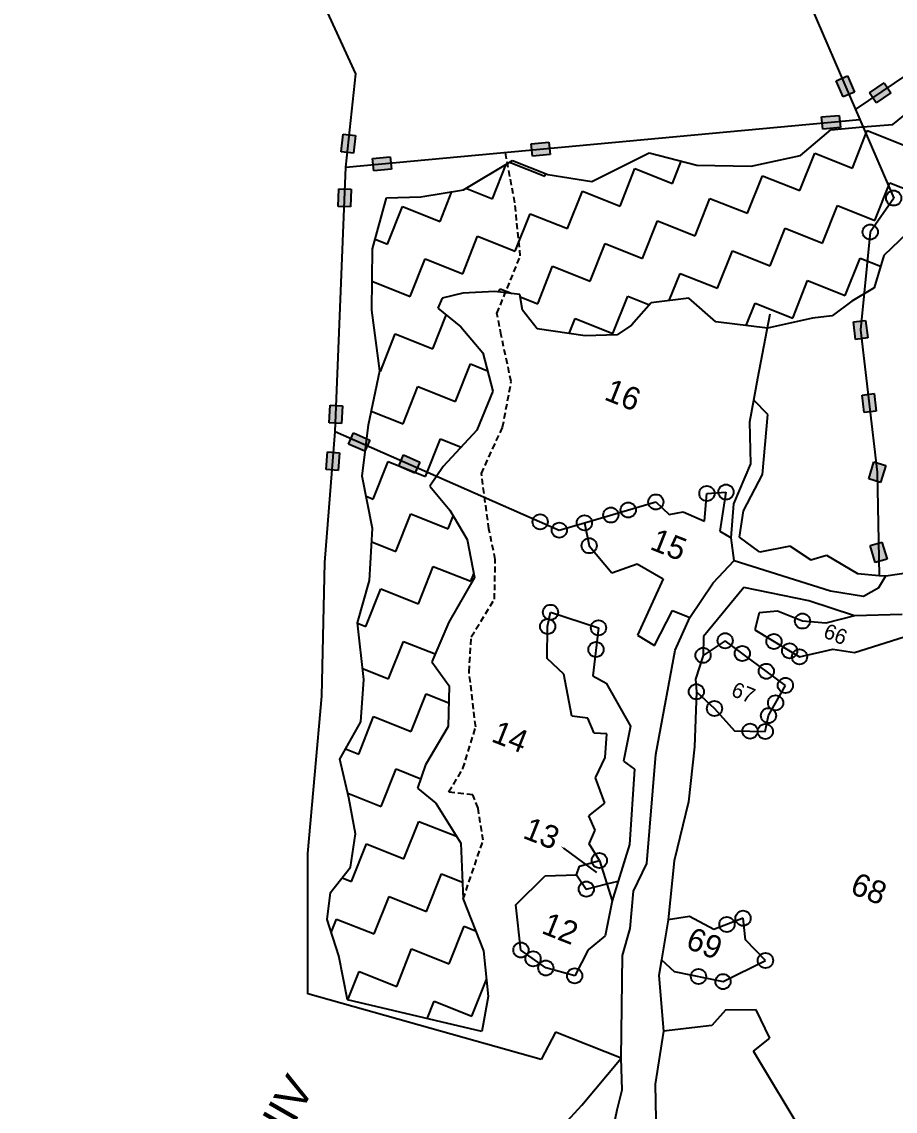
# Model space of a CAD drawing. Header units: metres. Extents: x 314619 to 317984, y 1901318 to 1905653.
# Drawn here: x 315232 to 315963, y 1903546 to 1904459 of the extents above; entities that cross this region are included whole.
import ezdxf

# ---------------------------------------------------------------- set-up
doc = ezdxf.new("R2010")
doc.units = ezdxf.units.M
doc.header["$MEASUREMENT"] = 0
doc.linetypes.add('DASHED', pattern=[0.75, 0.5, -0.25])
for name, color, linetype in [('LINE_FOOTPATH', 1, 'DASHED'), ('LINE_WATER', 4, 'Continuous'), ('POLY_HATCH', 12, 'Continuous'), ('POLY_PARCEL', 6, 'Continuous'), ('POLY_WATER', 4, 'Continuous'), ('TEXT_MAPOUT', 7, 'Continuous'), ('TEXT_PARCEL', 7, 'Continuous'), ('V_BOUND_LINE', 7, 'Continuous')]:
    doc.layers.add(name, color=color, linetype=linetype)
doc.styles.get("Standard").update_dxf_attribs({"font": 'arial.ttf'})
doc.styles.add('TEXT_MAP', font='')
doc.styles.get('TEXT_MAP').set_extended_font_data('Kruti Dev 050')

msp = doc.modelspace()

# ---------------------------------------------------------------- hatches: boundary and pattern name
for points in [[(315919.63, 1904395.71), (315929.05, 1904399.77), (315923.17, 1904413.38), (315913.76, 1904409.32)], [(315941.49, 1904399.3), (315947.22, 1904390.79), (315959.51, 1904399.08), (315953.78, 1904407.58)], [(315917.19, 1904370.11), (315916.25, 1904380.32), (315901.48, 1904378.96), (315902.43, 1904368.74)], [(315499.15, 1904349.69), (315509.35, 1904348.61), (315510.92, 1904363.35), (315500.72, 1904364.43)], [(315674.03, 1904347.58), (315673.08, 1904357.79), (315658.32, 1904356.42), (315659.26, 1904346.21)], [(315525.41, 1904344.11), (315526.36, 1904333.89), (315541.12, 1904335.26), (315540.17, 1904345.47)], [(315507.33, 1904318.38), (315497.09, 1904318.8), (315496.49, 1904303.98), (315506.74, 1904303.57)], [(315929.87, 1904192.66), (315940.06, 1904193.85), (315938.34, 1904208.58), (315928.15, 1904207.38)], [(315937.04, 1904131.36), (315947.23, 1904132.55), (315945.5, 1904147.28), (315935.32, 1904146.09)], [(315489.1, 1904122.87), (315499.34, 1904122.33), (315500.11, 1904137.14), (315489.87, 1904137.67)], [(315509.37, 1904114.37), (315505.23, 1904104.98), (315518.8, 1904099.01), (315522.93, 1904108.39)], [(315497.74, 1904097.72), (315487.52, 1904098.54), (315486.34, 1904083.76), (315496.56, 1904082.94)], [(315560.83, 1904080.5), (315564.96, 1904089.88), (315551.39, 1904095.86), (315547.26, 1904086.47)], [(315940.96, 1904075.9), (315950.76, 1904072.89), (315955.11, 1904087.06), (315945.31, 1904090.07)], [(315946.43, 1904005.76), (315956.25, 1904008.69), (315952.02, 1904022.9), (315942.19, 1904019.97)]]:
    msp.add_hatch(color=256).paths.add_polyline_path(points)

# ---------------------------------------------------------------- linework, layer by layer
for p, q in [((315913.76, 1904409.32), (315923.17, 1904413.38)), ((315919.63, 1904395.71), (315913.76, 1904409.32)), ((315923.17, 1904413.38), (315929.05, 1904399.77)), ((315941.49, 1904399.3), (315953.78, 1904407.58)), ((315953.78, 1904407.58), (315959.51, 1904399.08)), ((315929.05, 1904399.77), (315919.63, 1904395.71)), ((315947.22, 1904390.79), (315941.49, 1904399.3)), ((315959.51, 1904399.08), (315947.22, 1904390.79)), ((315901.48, 1904378.96), (315916.25, 1904380.32)), ((315902.43, 1904368.74), (315901.48, 1904378.96)), ((315916.25, 1904380.32), (315917.19, 1904370.11)), ((315499.15, 1904349.69), (315500.72, 1904364.43)), ((315500.72, 1904364.43), (315510.92, 1904363.35)), ((315917.19, 1904370.11), (315902.43, 1904368.74)), ((315510.92, 1904363.35), (315509.35, 1904348.61)), ((315658.32, 1904356.42), (315673.08, 1904357.79)), ((315659.26, 1904346.21), (315658.32, 1904356.42)), ((315673.08, 1904357.79), (315674.03, 1904347.58)), ((315509.35, 1904348.61), (315499.15, 1904349.69)), ((315525.41, 1904344.11), (315540.17, 1904345.47)), ((315540.17, 1904345.47), (315541.12, 1904335.26)), ((315674.03, 1904347.58), (315659.26, 1904346.21)), ((315526.36, 1904333.89), (315525.41, 1904344.11)), ((315541.12, 1904335.26), (315526.36, 1904333.89)), ((315496.49, 1904303.98), (315497.09, 1904318.8)), ((315497.09, 1904318.8), (315507.33, 1904318.38)), ((315507.33, 1904318.38), (315506.74, 1904303.57)), ((315506.74, 1904303.57), (315496.49, 1904303.98)), ((315928.15, 1904207.38), (315938.34, 1904208.58)), ((315938.34, 1904208.58), (315940.06, 1904193.85)), ((315929.87, 1904192.66), (315928.15, 1904207.38)), ((315940.06, 1904193.85), (315929.87, 1904192.66)), ((315935.32, 1904146.09), (315945.5, 1904147.28)), ((315937.04, 1904131.36), (315935.32, 1904146.09)), ((315945.5, 1904147.28), (315947.23, 1904132.55)), ((315489.1, 1904122.87), (315489.87, 1904137.67)), ((315489.87, 1904137.67), (315500.11, 1904137.14)), ((315500.11, 1904137.14), (315499.34, 1904122.33)), ((315947.23, 1904132.55), (315937.04, 1904131.36)), ((315499.34, 1904122.33), (315489.1, 1904122.87)), ((315505.23, 1904104.98), (315509.37, 1904114.37)), ((315509.37, 1904114.37), (315522.93, 1904108.39)), ((315522.93, 1904108.39), (315518.8, 1904099.01)), ((315518.8, 1904099.01), (315505.23, 1904104.98)), ((315486.34, 1904083.76), (315487.52, 1904098.54)), ((315487.52, 1904098.54), (315497.74, 1904097.72)), ((315497.74, 1904097.72), (315496.56, 1904082.94)), ((315547.26, 1904086.47), (315551.39, 1904095.86)), ((315551.39, 1904095.86), (315564.96, 1904089.88)), ((315564.96, 1904089.88), (315560.83, 1904080.5)), ((315940.96, 1904075.9), (315945.31, 1904090.07)), ((315945.31, 1904090.07), (315955.11, 1904087.06)), ((315496.56, 1904082.94), (315486.34, 1904083.76)), ((315560.83, 1904080.5), (315547.26, 1904086.47)), ((315955.11, 1904087.06), (315950.76, 1904072.89)), ((315950.76, 1904072.89), (315940.96, 1904075.9)), ((315942.19, 1904019.97), (315952.02, 1904022.9)), ((315946.43, 1904005.76), (315942.19, 1904019.97)), ((315952.02, 1904022.9), (315956.25, 1904008.69)), ((315956.25, 1904008.69), (315946.43, 1904005.76))]:
    msp.add_line(p, q)
msp.add_lwpolyline([(315685.3, 1903766.51), (315712.92, 1903746.17)])
for centre in [(315961.82, 1904311.04), (315942.19, 1904282.61), (315762.54, 1904056.55), (315805.39, 1904063.66), (315821.35, 1904064.85), (315739.49, 1904049.79), (315665.73, 1904039.9), (315702.76, 1904039.02), (315724.96, 1904045.53), (315681.74, 1904032.85), (315706.79, 1904019.88), (315674.42, 1903964.1), (315885.39, 1903956.79), (315671.98, 1903952.25), (315714.59, 1903951.15), (315820.67, 1903940.28), (315861.54, 1903939.65), (315712.47, 1903932.94), (315835.04, 1903929.63), (315874.66, 1903931.79), (315802.17, 1903928.03), (315882.93, 1903926.84), (315855.13, 1903914.73), (315871.13, 1903902.87), (315796.56, 1903897.62), (315811.7, 1903883.5), (315862.92, 1903888.24), (315856.93, 1903877.59), (315841.51, 1903864.54), (315854.29, 1903864.3), (315715.29, 1903756.25), (315704.38, 1903732.29), (315822.15, 1903702.64), (315835.65, 1903707.88), (315649.61, 1903681.28), (315659.78, 1903673.93), (315670.44, 1903666.21), (315854.39, 1903672.48), (315694.63, 1903659.62), (315798.35, 1903659.09), (315818.89, 1903654.79)]:
    msp.add_circle(centre, 6.35)
msp.add_solid([(315685.05, 1903766.17), (315683.28, 1903767.99), (315685.54, 1903766.85)])
at = {"layer": 'LINE_FOOTPATH', "ltscale": 10}
for p, q in [((315644.53, 1904307.08), (315636.53, 1904349.25)), ((315649.09, 1904262.52), (315644.53, 1904307.08)), ((315629.55, 1904214.45), (315649.09, 1904262.52)), ((315633.07, 1904196.23), (315629.55, 1904214.45)), ((315641.48, 1904157.36), (315633.07, 1904196.23)), ((315634.23, 1904119.11), (315641.48, 1904157.36)), ((315616.49, 1904080.36), (315634.23, 1904119.11)), ((315622.83, 1904033.91), (315616.49, 1904080.36)), ((315628.14, 1904008.43), (315622.83, 1904033.91)), ((315627.5, 1903975.03), (315628.14, 1904008.43)), ((315608, 1903943.64), (315627.5, 1903975.03)), ((315606.18, 1903914.33), (315608, 1903943.64)), ((315611.71, 1903868.2), (315606.18, 1903914.33)), ((315601.06, 1903833.17), (315611.71, 1903868.2)), ((315589.08, 1903813.63), (315601.06, 1903833.17)), ((315609.19, 1903811.24), (315589.08, 1903813.63)), ((315613.66, 1903800.12), (315609.19, 1903811.24)), ((315617.93, 1903773.18), (315613.66, 1903800.12)), ((315601.26, 1903723.97), (315617.93, 1903773.18))]:
    msp.add_line(p, q, dxfattribs=at)
at = {"layer": 'LINE_WATER'}
for p, q in [((315848.16, 1904160.23), (315858.26, 1904214.04)), ((315844.77, 1904141.83), (315848.16, 1904160.23)), ((315828.22, 1904007.4), (315908.76, 1903982.05)), ((315949.46, 1903984.83), (315955.12, 1903994.54)), ((315908.76, 1903982.05), (315936.43, 1903977.59)), ((315936.43, 1903977.59), (315949.46, 1903984.83))]:
    msp.add_line(p, q, dxfattribs=at)
at = {"layer": 'POLY_HATCH'}
for p, q in [((315961.22, 1904372.55), (315994.85, 1904400.13)), ((315883.66, 1904346.63), (315909.11, 1904368.12)), ((315909.11, 1904368.12), (315936.02, 1904370.71)), ((315936.02, 1904370.71), (315961.22, 1904372.55)), ((315708.86, 1904324.88), (315756.89, 1904348.89)), ((315756.89, 1904348.89), (315797.06, 1904338.67)), ((315842.42, 1904337.88), (315883.66, 1904346.63)), ((315601.46, 1904318), (315642.54, 1904342.62)), ((315642.54, 1904342.62), (315672.04, 1904330.89)), ((315797.06, 1904338.67), (315842.42, 1904337.88)), ((315672.04, 1904330.89), (315708.86, 1904324.88)), ((315565.67, 1904312.12), (315601.46, 1904318)), ((315525.33, 1904268.53), (315536.94, 1904311.32)), ((315536.94, 1904311.32), (315565.67, 1904312.12)), ((315979.63, 1904287.65), (315953.57, 1904262.8)), ((315524.65, 1904217.07), (315525.33, 1904268.53)), ((315953.57, 1904262.8), (315945.38, 1904235.88)), ((315945.38, 1904235.88), (315926.86, 1904224.57)), ((315583.76, 1904227.34), (315580, 1904218.78)), ((315600.82, 1904231.33), (315583.76, 1904227.34)), ((315627.68, 1904232.87), (315600.82, 1904231.33)), ((315648.6, 1904230.3), (315627.68, 1904232.87)), ((315650.93, 1904217.16), (315648.6, 1904230.3)), ((315790.15, 1904227.19), (315758.7, 1904223.17)), ((315812.85, 1904207.39), (315790.15, 1904227.19)), ((315580, 1904218.78), (315599.34, 1904203.19)), ((315758.7, 1904223.17), (315742.3, 1904204.54)), ((315926.86, 1904224.57), (315910.2, 1904212.52)), ((315531.42, 1904166.25), (315524.65, 1904217.07)), ((315663.07, 1904201.56), (315650.93, 1904217.16)), ((315893.88, 1904210.38), (315856.04, 1904202.21)), ((315910.2, 1904212.52), (315893.88, 1904210.38)), ((315599.34, 1904203.19), (315617.7, 1904181.52)), ((315703.48, 1904195.55), (315663.07, 1904201.56)), ((315742.3, 1904204.54), (315730.1, 1904196.46)), ((315856.04, 1904202.21), (315812.85, 1904207.39)), ((315730.1, 1904196.46), (315703.48, 1904195.55)), ((315617.7, 1904181.52), (315626.16, 1904149.42)), ((315521.8, 1904121.22), (315531.42, 1904166.25)), ((315626.16, 1904149.42), (315612.78, 1904116.67)), ((315516.51, 1904078.07), (315521.8, 1904121.22)), ((315612.78, 1904116.67), (315584.5, 1904086.24)), ((315584.5, 1904086.24), (315573.31, 1904069.86)), ((315525.37, 1904034.31), (315516.51, 1904078.07)), ((315573.31, 1904069.86), (315590.06, 1904049.55)), ((315590.06, 1904049.55), (315604.45, 1904025.15)), ((315522.82, 1903990.79), (315525.37, 1904034.31)), ((315604.45, 1904025.15), (315610.8, 1903993.17)), ((315512.67, 1903955.31), (315522.82, 1903990.79)), ((315610.8, 1903993.17), (315589.12, 1903955.81)), ((315517.94, 1903907.96), (315512.67, 1903955.31)), ((315589.12, 1903955.81), (315574.87, 1903922.68)), ((315574.87, 1903922.68), (315589.5, 1903902.5)), ((315515.61, 1903872.24), (315517.94, 1903907.96)), ((315589.5, 1903902.5), (315588.54, 1903868.4)), ((315497.89, 1903841.22), (315515.61, 1903872.24)), ((315588.54, 1903868.4), (315569.69, 1903836.38)), ((315505.48, 1903808.75), (315497.89, 1903841.22)), ((315569.69, 1903836.38), (315562.98, 1903816.78)), ((315562.98, 1903816.78), (315578.46, 1903804.16)), ((315511.08, 1903778.5), (315505.48, 1903808.75)), ((315578.46, 1903804.16), (315599.34, 1903770.72)), ((315506.87, 1903750.72), (315511.08, 1903778.5)), ((315599.34, 1903770.72), (315601.26, 1903723.97)), ((315490.11, 1903729.37), (315506.87, 1903750.72)), ((315487.25, 1903706.8), (315490.11, 1903729.37)), ((315601.26, 1903723.97), (315618.19, 1903680.61)), ((315497.07, 1903676.31), (315487.25, 1903706.8)), ((315618.19, 1903680.61), (315622.07, 1903642.43)), ((315504.42, 1903639.62), (315497.07, 1903676.31)), ((315616.81, 1903612.91), (315504.42, 1903639.62)), ((315622.07, 1903642.43), (315616.81, 1903612.91))]:
    msp.add_line(p, q, dxfattribs=at)
at = {"layer": 'POLY_HATCH', "linetype": 'Continuous'}
for p, q in [((315927.22, 1904336.19), (315939.71, 1904367.62)), ((315939.71, 1904367.62), (315971.14, 1904355.12)), ((315883.29, 1904317.25), (315895.79, 1904348.68)), ((315895.79, 1904348.68), (315927.22, 1904336.19)), ((315625.8, 1904310.42), (315637.37, 1904339.53)), ((315640.07, 1904341.15), (315669.73, 1904329.36)), ((315776.51, 1904323.3), (315783.95, 1904342.01)), ((315669.73, 1904329.36), (315670.57, 1904331.48)), ((315732.59, 1904304.37), (315745.08, 1904335.8)), ((315745.08, 1904335.8), (315776.51, 1904323.3)), ((315839.37, 1904298.32), (315851.87, 1904329.75)), ((315851.87, 1904329.75), (315883.29, 1904317.25)), ((315603.56, 1904319.26), (315625.8, 1904310.42)), ((315946.15, 1904292.26), (315958.65, 1904323.69)), ((315958.65, 1904323.69), (315990.08, 1904311.2)), ((315581.88, 1904291.49), (315591.79, 1904316.41)), ((315688.66, 1904285.43), (315701.16, 1904316.86)), ((315701.16, 1904316.86), (315732.59, 1904304.37)), ((315795.45, 1904279.38), (315807.94, 1904310.81)), ((315807.94, 1904310.81), (315839.37, 1904298.32)), ((315537.96, 1904272.55), (315550.45, 1904303.98)), ((315550.45, 1904303.98), (315581.88, 1904291.49)), ((315902.23, 1904273.33), (315914.72, 1904304.76)), ((315914.72, 1904304.76), (315946.15, 1904292.26)), ((315644.74, 1904266.5), (315657.23, 1904297.93)), ((315657.23, 1904297.93), (315688.66, 1904285.43)), ((315751.52, 1904260.44), (315764.02, 1904291.87)), ((315764.02, 1904291.87), (315795.45, 1904279.38)), ((315858.31, 1904254.39), (315870.8, 1904285.82)), ((315870.8, 1904285.82), (315902.23, 1904273.33)), ((315527.54, 1904276.69), (315537.96, 1904272.55)), ((315600.81, 1904247.56), (315613.31, 1904278.99)), ((315613.31, 1904278.99), (315644.74, 1904266.5)), ((315707.6, 1904241.51), (315720.09, 1904272.94)), ((315720.09, 1904272.94), (315751.52, 1904260.44)), ((315814.38, 1904235.46), (315826.88, 1904266.89)), ((315826.88, 1904266.89), (315858.31, 1904254.39)), ((315556.89, 1904228.63), (315569.39, 1904260.06)), ((315569.39, 1904260.06), (315600.81, 1904247.56)), ((315663.67, 1904222.57), (315676.17, 1904254)), ((315676.17, 1904254), (315707.6, 1904241.51)), ((315921.17, 1904229.4), (315933.66, 1904260.83)), ((315933.66, 1904260.83), (315950.89, 1904253.99)), ((315773.87, 1904225.11), (315782.95, 1904247.95)), ((315782.95, 1904247.95), (315814.38, 1904235.46)), ((315524.95, 1904239.84), (315525.46, 1904241.12)), ((315525.46, 1904241.12), (315556.89, 1904228.63)), ((315877.24, 1904210.47), (315889.74, 1904241.9)), ((315889.74, 1904241.9), (315921.17, 1904229.4)), ((315631.2, 1904232.44), (315632.24, 1904235.07)), ((315632.24, 1904235.07), (315642.29, 1904231.07)), ((315648.93, 1904228.43), (315663.67, 1904222.57)), ((315726.53, 1904197.59), (315739.03, 1904229.01)), ((315739.03, 1904229.01), (315757.41, 1904221.71)), ((315838.4, 1904204.33), (315845.81, 1904222.96)), ((315845.81, 1904222.96), (315877.24, 1904210.47)), ((315575.83, 1904184.7), (315587.1, 1904213.06)), ((315690.12, 1904197.54), (315695.1, 1904210.08)), ((315695.1, 1904210.08), (315726.53, 1904197.59)), ((315531.9, 1904165.77), (315544.4, 1904197.2)), ((315544.4, 1904197.2), (315575.83, 1904184.7)), ((315594.76, 1904140.78), (315607.26, 1904172.21)), ((315607.26, 1904172.21), (315621.66, 1904166.48)), ((315531.37, 1904165.98), (315531.9, 1904165.77)), ((315550.84, 1904121.84), (315563.33, 1904153.27)), ((315563.33, 1904153.27), (315594.76, 1904140.78)), ((315524.19, 1904132.43), (315550.84, 1904121.84)), ((315569.77, 1904077.92), (315582.27, 1904109.35)), ((315582.27, 1904109.35), (315599.58, 1904102.47)), ((315525.85, 1904058.98), (315538.34, 1904090.41)), ((315538.34, 1904090.41), (315569.77, 1904077.92)), ((315519.9, 1904061.35), (315525.85, 1904058.98)), ((315544.79, 1904015.06), (315557.28, 1904046.49)), ((315557.28, 1904046.49), (315588.71, 1904033.99)), ((315588.71, 1904033.99), (315592.95, 1904044.65)), ((315524.71, 1904023.04), (315544.79, 1904015.06)), ((315563.72, 1903971.13), (315576.22, 1904002.56)), ((315576.22, 1904002.56), (315607.65, 1903990.07)), ((315607.65, 1903990.07), (315610.16, 1903996.4)), ((315519.8, 1903952.2), (315532.29, 1903983.63)), ((315532.29, 1903983.63), (315563.72, 1903971.13)), ((315512.7, 1903955.02), (315519.8, 1903952.2)), ((315538.73, 1903908.27), (315551.23, 1903939.7)), ((315551.23, 1903939.7), (315577.67, 1903929.19)), ((315516.94, 1903916.94), (315538.73, 1903908.27)), ((315557.67, 1903864.35), (315570.16, 1903895.78)), ((315570.16, 1903895.78), (315589.1, 1903888.25)), ((315513.74, 1903845.42), (315526.24, 1903876.85)), ((315526.24, 1903876.85), (315557.67, 1903864.35)), ((315502.78, 1903849.78), (315513.74, 1903845.42)), ((315532.68, 1903801.49), (315545.17, 1903832.92)), ((315545.17, 1903832.92), (315565.71, 1903824.76)), ((315504.56, 1903812.67), (315532.68, 1903801.49)), ((315551.62, 1903757.57), (315564.11, 1903789)), ((315564.11, 1903789), (315595.54, 1903776.5)), ((315595.54, 1903776.5), (315595.61, 1903776.69)), ((315507.69, 1903738.63), (315520.19, 1903770.06)), ((315520.19, 1903770.06), (315551.62, 1903757.57)), ((315570.55, 1903713.64), (315583.05, 1903745.07)), ((315583.05, 1903745.07), (315600.68, 1903738.06)), ((315499.83, 1903741.76), (315507.69, 1903738.63)), ((315526.63, 1903694.71), (315539.12, 1903726.14)), ((315539.12, 1903726.14), (315570.55, 1903713.64)), ((315490.73, 1903695.98), (315495.2, 1903707.2)), ((315495.2, 1903707.2), (315526.63, 1903694.71)), ((315589.49, 1903669.72), (315601.98, 1903701.15)), ((315601.98, 1903701.15), (315611.67, 1903697.3)), ((315545.56, 1903650.78), (315558.06, 1903682.21)), ((315558.06, 1903682.21), (315589.49, 1903669.72)), ((315504.7, 1903639.56), (315514.13, 1903663.28)), ((315514.13, 1903663.28), (315545.56, 1903650.78)), ((315608.42, 1903625.79), (315620.64, 1903656.52)), ((315571.21, 1903623.75), (315576.99, 1903638.29)), ((315576.99, 1903638.29), (315608.42, 1903625.79))]:
    msp.add_line(p, q, dxfattribs=at)
at = {"layer": 'POLY_PARCEL'}
for p, q in [((315809.25, 1904664.23), (315929.75, 1904385.21)), ((315929.75, 1904385.21), (316259.14, 1904607.13)), ((315929.75, 1904385.21), (315933.4, 1904376.76)), ((315502.95, 1904336.87), (315933.4, 1904376.76)), ((315933.4, 1904376.76), (315961.82, 1904311.04)), ((315961.82, 1904311.04), (315942.19, 1904282.61)), ((315942.19, 1904282.61), (315934.11, 1904200.62)), ((315934.11, 1904200.62), (315948.03, 1904081.48)), ((315494.02, 1904115.52), (315681.74, 1904032.85)), ((315948.03, 1904081.48), (315949.57, 1903995)), ((315803.3, 1904040.35), (315805.39, 1904063.66)), ((315805.39, 1904063.66), (315821.35, 1904064.85)), ((315821.35, 1904064.85), (315816.29, 1904032.17)), ((315702.76, 1904039.02), (315762.54, 1904056.55)), ((315762.54, 1904056.55), (315773.84, 1904046.03)), ((315773.84, 1904046.03), (315785.63, 1904048.13)), ((315785.63, 1904048.13), (315803.3, 1904040.35)), ((315681.74, 1904032.85), (315702.76, 1904039.02)), ((315702.76, 1904039.02), (315706.79, 1904019.88)), ((315816.29, 1904032.17), (315825.63, 1904026.36)), ((315706.79, 1904019.88), (315725.75, 1903997.25)), ((315725.75, 1903997.25), (315746.84, 1904004.71)), ((315746.84, 1904004.71), (315768.7, 1903992.25)), ((315768.7, 1903992.25), (315747.25, 1903944.95)), ((315671.98, 1903952.25), (315674.42, 1903964.1)), ((315674.42, 1903964.1), (315714.59, 1903951.15)), ((315761.55, 1903936.25), (315776.65, 1903965.7)), ((315776.65, 1903965.7), (315791.03, 1903959.74)), ((315849.21, 1903963.63), (315845.41, 1903949.3)), ((315864.52, 1903965.09), (315849.21, 1903963.63)), ((315885.39, 1903956.79), (315864.52, 1903965.09)), ((315905.08, 1903955), (315885.39, 1903956.79)), ((315928.92, 1903961.07), (315905.08, 1903955)), ((315671.46, 1903925.3), (315671.98, 1903952.25)), ((315714.59, 1903951.15), (315709.88, 1903910.78)), ((315747.25, 1903944.95), (315761.55, 1903936.25)), ((315845.41, 1903949.3), (315882.93, 1903926.84)), ((315820.67, 1903940.28), (315802.17, 1903928.03)), ((315871.13, 1903902.87), (315820.67, 1903940.28)), ((315928.92, 1903930.43), (315970.73, 1903943.6)), ((315882.93, 1903926.84), (315910.74, 1903933.14)), ((315910.74, 1903933.14), (315928.92, 1903930.43)), ((315685.51, 1903912.17), (315671.46, 1903925.3)), ((315692.31, 1903877.03), (315685.51, 1903912.17)), ((315709.88, 1903910.78), (315721.1, 1903904.81)), ((315721.1, 1903904.81), (315741.52, 1903868.78)), ((315856.93, 1903877.59), (315871.13, 1903902.87)), ((315796.56, 1903897.62), (315811.7, 1903883.5)), ((315811.7, 1903883.5), (315828.42, 1903864.78)), ((315705.67, 1903875.49), (315692.31, 1903877.03)), ((315710.85, 1903862.87), (315705.67, 1903875.49)), ((315854.29, 1903864.3), (315856.93, 1903877.59)), ((315721.6, 1903862.37), (315710.85, 1903862.87)), ((315720.15, 1903842.58), (315721.6, 1903862.37)), ((315741.52, 1903868.78), (315735.54, 1903839.48)), ((315828.42, 1903864.78), (315854.29, 1903864.3)), ((315712.18, 1903825.38), (315720.15, 1903842.58)), ((315735.54, 1903839.48), (315744.61, 1903832.85)), ((315719.99, 1903804.17), (315712.18, 1903825.38)), ((315744.61, 1903832.85), (315740.6, 1903769.57)), ((315706.4, 1903793.73), (315719.99, 1903804.17)), ((315711.84, 1903781.76), (315706.4, 1903793.73)), ((315706.85, 1903770.17), (315711.84, 1903781.76)), ((315715.29, 1903756.25), (315706.85, 1903770.17)), ((315740.6, 1903769.57), (315731.15, 1903739)), ((315698.69, 1903751.54), (315715.29, 1903756.25)), ((315715.29, 1903756.25), (315721.57, 1903736.6)), ((315645.41, 1903719.16), (315669.78, 1903743.42)), ((315669.78, 1903743.42), (315696.17, 1903744.24)), ((315696.17, 1903744.24), (315698.69, 1903751.54)), ((315696.17, 1903744.24), (315704.38, 1903732.29)), ((315704.38, 1903732.29), (315721.57, 1903736.6)), ((315721.57, 1903736.6), (315731.15, 1903739)), ((315721.57, 1903736.6), (315726.07, 1903722.55)), ((315731.15, 1903739), (315726.07, 1903722.55)), ((315649.61, 1903681.28), (315645.41, 1903719.16)), ((315726.07, 1903722.55), (315720.08, 1903693.25)), ((315790.85, 1903709.31), (315772.98, 1903706.48)), ((315811.11, 1903698.36), (315790.85, 1903709.31)), ((315835.65, 1903707.88), (315811.11, 1903698.36)), ((315837.61, 1903689.75), (315835.65, 1903707.88)), ((315720.08, 1903693.25), (315705.97, 1903681.51)), ((315854.39, 1903672.48), (315837.61, 1903689.75)), ((315670.44, 1903666.21), (315649.61, 1903681.28)), ((315705.97, 1903681.51), (315694.63, 1903659.62)), ((315767.3, 1903672.96), (315777.9, 1903663.37)), ((315818.89, 1903654.79), (315854.39, 1903672.48)), ((315694.63, 1903659.62), (315670.44, 1903666.21)), ((315777.9, 1903663.37), (315818.89, 1903654.79)), ((315820.95, 1903630.83), (315809.57, 1903618)), ((315846.67, 1903631.21), (315820.95, 1903630.83)), ((315857.97, 1903607.44), (315846.67, 1903631.21)), ((315809.57, 1903618), (315769.1, 1903613.2)), ((315844.43, 1903596.44), (315857.97, 1903607.44)), ((315890.92, 1903519.15), (315844.43, 1903596.44))]:
    msp.add_line(p, q, dxfattribs=at)
at = {"layer": 'POLY_WATER'}
for p, q in [((315841.41, 1904123.59), (315844.77, 1904141.83)), ((315856.41, 1904129.89), (315844.77, 1904141.83)), ((315851.95, 1904079.62), (315856.41, 1904129.89)), ((315842.25, 1904088.56), (315841.41, 1904123.59)), ((315828, 1904054.91), (315842.25, 1904088.56)), ((315836.01, 1904049.11), (315851.95, 1904079.62)), ((315825.63, 1904026.36), (315828, 1904054.91)), ((315832.54, 1904027.11), (315836.01, 1904049.11)), ((315828.22, 1904007.4), (315825.63, 1904026.36)), ((315849.74, 1904014.42), (315832.54, 1904027.11)), ((315875.19, 1904019.51), (315849.74, 1904014.42)), ((315875.19, 1904019.51), (315892.29, 1904008.03)), ((315892.29, 1904008.03), (315905.61, 1904012.09)), ((315905.61, 1904012.09), (315931.61, 1903996.49)), ((315810.74, 1903988.91), (315828.22, 1904007.4)), ((315955.12, 1903994.54), (315983.73, 1903998.78)), ((315931.61, 1903996.49), (315949.57, 1903995)), ((315949.57, 1903995), (315955.12, 1903994.54)), ((315791.03, 1903959.74), (315810.74, 1903988.91)), ((315836.21, 1903984.97), (315802.53, 1903943.95)), ((315890.62, 1903973.7), (315836.21, 1903984.97)), ((315928.92, 1903961.07), (315890.62, 1903973.7)), ((315969.06, 1903962.21), (315928.92, 1903961.07)), ((315778.67, 1903932.27), (315791.03, 1903959.74)), ((315802.53, 1903943.95), (315802.17, 1903928.03)), ((315762.51, 1903845.02), (315778.67, 1903932.27)), ((315802.17, 1903928.03), (315795.91, 1903908.2)), ((315795.91, 1903908.2), (315796.56, 1903897.62)), ((315796.56, 1903897.62), (315795.11, 1903851.56)), ((315755.15, 1903753.69), (315762.51, 1903845.02)), ((315795.11, 1903851.56), (315790, 1903805.41)), ((315790, 1903805.41), (315777.82, 1903755.85)), ((315743.88, 1903730.42), (315755.15, 1903753.69)), ((315777.82, 1903755.85), (315772.98, 1903706.48)), ((315741.01, 1903699.17), (315743.88, 1903730.42)), ((315734.72, 1903676.81), (315741.01, 1903699.17)), ((315772.98, 1903706.48), (315767.3, 1903672.96)), ((315733.57, 1903590.71), (315734.72, 1903676.81)), ((315767.3, 1903672.96), (315765.09, 1903659.87)), ((315765.09, 1903659.87), (315769.1, 1903613.2)), ((315769.1, 1903613.2), (315762.1, 1903568.83)), ((315734.27, 1903564.23), (315733.57, 1903590.71)), ((315730.16, 1903547.36), (315734.27, 1903564.23)), ((315762.1, 1903568.83), (315762.99, 1903518.22)), ((315723.5, 1903515.31), (315730.16, 1903547.36))]:
    msp.add_line(p, q, dxfattribs=at)
at = {"layer": 'V_BOUND_LINE'}
for p, q in [((315511.26, 1904415.07), (315435.58, 1904580.34)), ((315502.95, 1904336.87), (315511.26, 1904415.07)), ((315494.02, 1904115.52), (315502.95, 1904336.87)), ((315485.25, 1904005.93), (315494.02, 1904115.52)), ((315482.75, 1903893.83), (315485.25, 1904005.93)), ((315471.14, 1903761.99), (315482.75, 1903893.83)), ((315471.23, 1903644.45), (315471.14, 1903761.99)), ((315666.67, 1903589.5), (315471.23, 1903644.45)), ((315678.67, 1903612.53), (315666.67, 1903589.5)), ((315733.57, 1903590.71), (315678.67, 1903612.53)), ((315700.54, 1903551.4), (315733.57, 1903590.71)), ((315664.14, 1903511.54), (315700.54, 1903551.4))]:
    msp.add_line(p, q, dxfattribs=at)

# ---------------------------------------------------------------- texts
at = {"layer": 'TEXT_MAPOUT'}
msp.add_text('MAUJE VARVDECHI SHIV', height=26.6316, rotation=60.18034, dxfattribs=at).set_placement((315253.12, 1903174.82))
at = {"layer": 'TEXT_PARCEL', "style": 'TEXT_MAP'}
for s, height, p in [('16', 19.175, (315718.4, 1904142.61)), ('15', 19.175, (315756.76, 1904017.27)), ('66', 12.783, (315901.99, 1903943.4)), ('67', 12.783, (315824.82, 1903894.45)), ('14', 19.175, (315623.89, 1903856.26)), ('13', 19.175, (315650.29, 1903775.45)), ('68', 19.175, (315924.4, 1903729.07)), ('12', 19.175, (315665.89, 1903695.71)), ('69', 19.175, (315786.68, 1903683.29))]:
    msp.add_text(s, height=height, rotation=338.32085, dxfattribs=at).set_placement(p)

doc.saveas('drawing.dxf')
